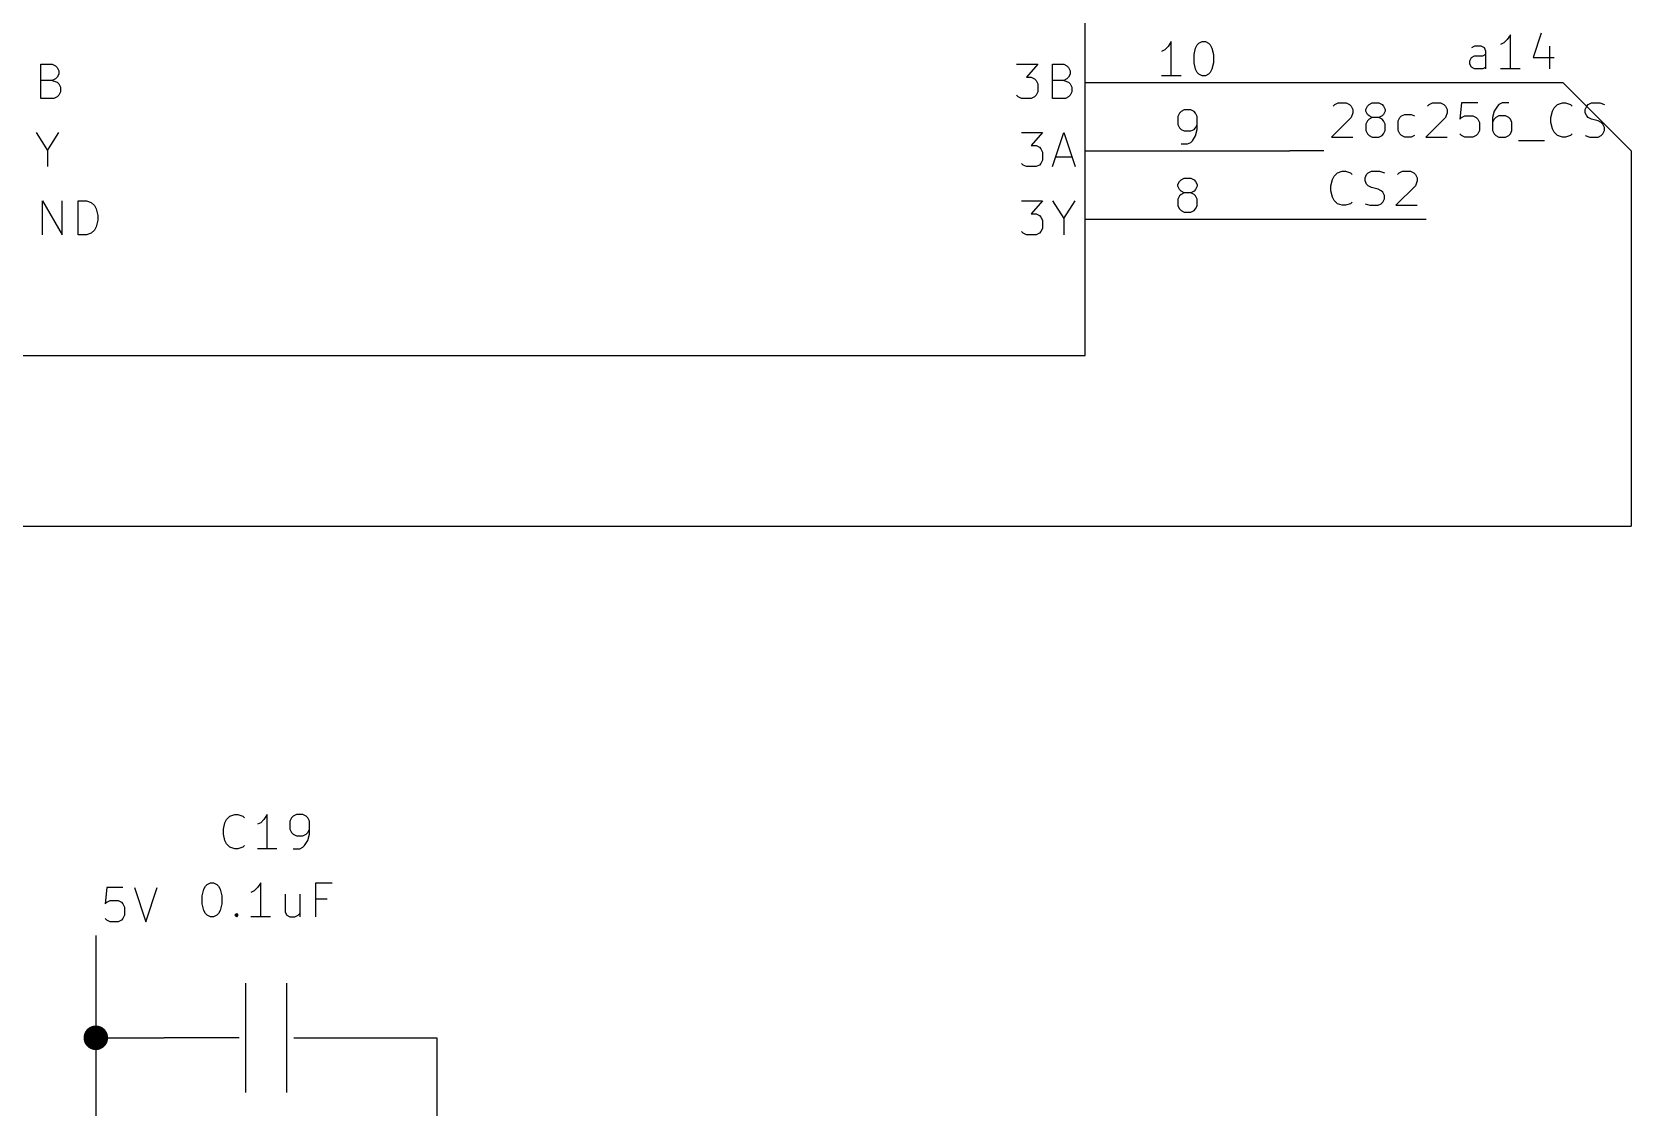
# Model space of a CAD drawing. Header units: millimetres. Extents: x 10 to 287, y -200 to -10.
# Drawn here: x 160.2 to 219.7, y -77.5 to -37.5 of the extents above; entities that cross this region are included whole.
import ezdxf

# ---------------------------------------------------------------- set-up
doc = ezdxf.new("R2010")
doc.units = ezdxf.units.MM
for name, color, linetype in [('BLUE', 174, 'CONTINUOUS'), ('GREENSIXTYFIVE', 129, 'CONTINUOUS'), ('LIGHTGREEN', 92, 'CONTINUOUS'), ('LIGHTRED', 12, 'CONTINUOUS'), ('RED', 14, 'CONTINUOUS'), ('REDSIX', 19, 'CONTINUOUS')]:
    doc.layers.add(name, color=color, linetype=linetype)

msp = doc.modelspace()

# ---------------------------------------------------------------- linework, layer by layer
at = {"layer": 'BLUE', "linetype": 'CONTINUOUS'}
for p in [(219.71, -41.91), (146.05, -55.88)]:
    msp.add_line(p, (219.71, -55.88), dxfattribs=at)
at = {"layer": 'GREENSIXTYFIVE', "linetype": 'CONTINUOUS'}
for p, q in [((160.5158, -39.9575), (160.5158, -38.6875)), ((160.5158, -38.6875), (160.9392, -38.6875)), ((160.9392, -38.6875), (161.0601, -38.748)), ((196.8379, -38.6875), (197.6241, -38.6875)), ((197.6241, -38.6875), (197.2007, -39.1713)), ((198.1683, -39.9575), (198.1683, -38.6875)), ((198.1683, -38.6875), (198.5917, -38.6875)), ((198.5917, -38.6875), (198.7126, -38.748)), ((161.0601, -39.2318), (160.9392, -39.2923)), ((161.0601, -38.748), (161.1206, -38.8085)), ((161.1206, -39.1713), (161.0601, -39.2318)), ((161.1206, -38.8085), (161.1811, -38.9294)), ((161.1811, -39.0504), (161.1206, -39.1713)), ((161.1811, -38.9294), (161.1811, -39.0504)), ((197.2007, -39.1713), (197.3822, -39.1713)), ((197.3822, -39.1713), (197.5031, -39.2318)), ((197.5031, -39.2318), (197.5636, -39.2923)), ((198.7126, -39.2318), (198.5917, -39.2923)), ((198.7126, -38.748), (198.7731, -38.8085)), ((198.7731, -39.1713), (198.7126, -39.2318)), ((198.7731, -38.8085), (198.8336, -38.9294)), ((198.8336, -39.0504), (198.7731, -39.1713)), ((198.8336, -38.9294), (198.8336, -39.0504)), ((160.9392, -39.2923), (160.5158, -39.2923)), ((160.9392, -39.2923), (161.1206, -39.3528)), ((161.1206, -39.3528), (161.1811, -39.4132)), ((161.1811, -39.8366), (161.1206, -39.8971)), ((161.1811, -39.4132), (161.2415, -39.5342)), ((161.2415, -39.7156), (161.1811, -39.8366)), ((161.2415, -39.5342), (161.2415, -39.7156)), ((196.8984, -39.8971), (196.8379, -39.8366)), ((197.5636, -39.8366), (197.5031, -39.8971)), ((197.5636, -39.2923), (197.6241, -39.4132)), ((197.6241, -39.7156), (197.5636, -39.8366)), ((197.6241, -39.4132), (197.6241, -39.7156)), ((198.5917, -39.2923), (198.1683, -39.2923)), ((198.5917, -39.2923), (198.7731, -39.3528)), ((198.7731, -39.3528), (198.8336, -39.4132)), ((198.8336, -39.8366), (198.7731, -39.8971)), ((198.8336, -39.4132), (198.894, -39.5342)), ((198.894, -39.7156), (198.8336, -39.8366)), ((198.894, -39.5342), (198.894, -39.7156)), ((160.9996, -39.9575), (160.5158, -39.9575)), ((161.1206, -39.8971), (160.9996, -39.9575)), ((197.0193, -39.9575), (196.8984, -39.8971)), ((197.3822, -39.9575), (197.0193, -39.9575)), ((197.5031, -39.8971), (197.3822, -39.9575)), ((198.6521, -39.9575), (198.1683, -39.9575)), ((198.7731, -39.8971), (198.6521, -39.9575)), ((160.3344, -41.2275), (160.7577, -41.8928)), ((160.7577, -41.8928), (161.1811, -41.2275)), ((197.0193, -41.2275), (197.8055, -41.2275)), ((197.8055, -41.2275), (197.3821, -41.7113)), ((198.1683, -42.4975), (198.5916, -41.2275)), ((198.5916, -41.2275), (199.015, -42.4975)), ((160.7577, -41.8928), (160.7577, -42.4975)), ((197.3821, -41.7113), (197.5636, -41.7113)), ((197.5636, -41.7113), (197.6845, -41.7718)), ((197.6845, -41.7718), (197.745, -41.8323)), ((197.745, -41.8323), (197.8055, -41.9532)), ((197.8055, -42.2556), (197.745, -42.3766)), ((197.8055, -41.9532), (197.8055, -42.2556)), ((198.2893, -42.1347), (198.894, -42.1347)), ((197.0798, -42.4371), (197.0193, -42.3766)), ((197.2007, -42.4975), (197.0798, -42.4371)), ((197.5636, -42.4975), (197.2007, -42.4975)), ((197.6845, -42.4371), (197.5636, -42.4975)), ((197.745, -42.3766), (197.6845, -42.4371)), ((160.5763, -45.0375), (160.5763, -43.7675)), ((160.5763, -43.7675), (161.302, -45.0375)), ((161.302, -45.0375), (161.302, -43.7675)), ((161.9068, -45.0375), (161.9068, -43.7675)), ((161.9068, -43.7675), (162.2092, -43.7675)), ((162.2092, -43.7675), (162.3906, -43.828)), ((162.3906, -43.828), (162.5116, -43.949)), ((162.5116, -43.949), (162.5721, -44.0699)), ((197.0193, -43.7675), (197.8055, -43.7675)), ((197.8055, -43.7675), (197.3821, -44.2513)), ((198.1683, -43.7675), (198.5916, -44.4328)), ((198.5916, -44.4328), (199.015, -43.7675)), ((162.5721, -44.0699), (162.6325, -44.3118)), ((162.6325, -44.4932), (162.5721, -44.7351)), ((162.6325, -44.3118), (162.6325, -44.4932)), ((197.3821, -44.2513), (197.5636, -44.2513)), ((197.5636, -44.2513), (197.6845, -44.3118)), ((197.6845, -44.3118), (197.745, -44.3723)), ((197.745, -44.3723), (197.8055, -44.4932)), ((197.8055, -44.4932), (197.8055, -44.7956)), ((198.5916, -44.4328), (198.5916, -45.0375)), ((162.2092, -45.0375), (161.9068, -45.0375)), ((162.3906, -44.9771), (162.2092, -45.0375)), ((162.5116, -44.8561), (162.3906, -44.9771)), ((162.5721, -44.7351), (162.5116, -44.8561)), ((197.0798, -44.9771), (197.0193, -44.9166)), ((197.2007, -45.0375), (197.0798, -44.9771)), ((197.5636, -45.0375), (197.2007, -45.0375)), ((197.6845, -44.9771), (197.5636, -45.0375)), ((197.745, -44.9166), (197.6845, -44.9771)), ((197.8055, -44.7956), (197.745, -44.9166)), ((167.5493, -66.6796), (167.7307, -66.6191)), ((167.7307, -66.6191), (167.8516, -66.6191)), ((167.8516, -66.6191), (168.0331, -66.6796)), ((168.9402, -66.6191), (168.8193, -66.8006)), ((168.9402, -67.8891), (168.9402, -66.6191)), ((170.0288, -66.6191), (169.9078, -66.6796)), ((170.2707, -66.6191), (170.0288, -66.6191)), ((170.3916, -66.6796), (170.2707, -66.6191)), ((167.3074, -67.1634), (167.3678, -66.9215)), ((167.3074, -67.3448), (167.3074, -67.1634)), ((167.3678, -66.9215), (167.4283, -66.8006)), ((167.4283, -66.8006), (167.5493, -66.6796)), ((168.0331, -66.6796), (168.0935, -66.7401)), ((168.6983, -66.9215), (168.5774, -66.982)), ((168.8193, -66.8006), (168.6983, -66.9215)), ((169.8473, -66.7401), (169.7869, -66.861)), ((169.7869, -66.861), (169.7869, -67.1634)), ((169.7869, -67.1634), (169.8473, -67.2844)), ((169.9078, -66.6796), (169.8473, -66.7401)), ((170.4521, -66.7401), (170.3916, -66.6796)), ((170.5126, -66.861), (170.4521, -66.7401)), ((170.4521, -67.2844), (170.5126, -67.1634)), ((170.5126, -67.3448), (170.5126, -66.861)), ((167.3678, -67.5867), (167.3074, -67.3448)), ((167.4283, -67.7077), (167.3678, -67.5867)), ((167.5493, -67.8287), (167.4283, -67.7077)), ((167.7307, -67.8891), (167.5493, -67.8287)), ((168.0331, -67.8287), (167.8516, -67.8891)), ((168.0935, -67.7682), (168.0331, -67.8287)), ((169.8473, -67.2844), (169.9078, -67.3448)), ((169.9078, -67.3448), (170.0288, -67.4053)), ((170.0288, -67.4053), (170.2707, -67.4053)), ((170.1497, -67.8891), (170.2707, -67.8287)), ((170.2707, -67.4053), (170.3916, -67.3448)), ((170.2707, -67.8287), (170.3311, -67.7682)), ((170.3311, -67.7682), (170.4521, -67.5867)), ((170.3916, -67.3448), (170.4521, -67.2844)), ((170.4521, -67.5867), (170.5126, -67.3448)), ((167.8516, -67.8891), (167.7307, -67.8891)), ((169.3031, -67.8891), (168.5774, -67.8891)), ((169.9078, -67.8891), (170.1497, -67.8891)), ((166.5212, -69.6429), (166.5816, -69.401)), ((166.5212, -69.9453), (166.5212, -69.6429)), ((166.5816, -69.401), (166.6421, -69.2801)), ((166.6421, -69.2801), (166.7026, -69.2196)), ((166.7026, -69.2196), (166.8235, -69.1591)), ((166.8235, -69.1591), (166.9445, -69.1591)), ((166.9445, -69.1591), (167.0654, -69.2196)), ((167.0654, -69.2196), (167.1259, -69.2801)), ((167.1259, -69.2801), (167.1864, -69.401)), ((167.1864, -69.401), (167.2469, -69.6429)), ((167.2469, -69.6429), (167.2469, -69.9453)), ((168.4564, -69.4615), (168.3355, -69.522)), ((168.5774, -69.3406), (168.4564, -69.4615)), ((168.6983, -69.1591), (168.5774, -69.3406)), ((168.6983, -70.4291), (168.6983, -69.1591)), ((169.6054, -69.5825), (169.6054, -70.2477)), ((170.1497, -69.5825), (170.1497, -70.4291)), ((170.7544, -70.4291), (170.7544, -69.1591)), ((170.7544, -69.1591), (171.3592, -69.1591)), ((166.5816, -70.1872), (166.5212, -69.9453)), ((166.6421, -70.3082), (166.5816, -70.1872)), ((167.1864, -70.1872), (167.1259, -70.3082)), ((167.2469, -69.9453), (167.1864, -70.1872)), ((171.1778, -69.7639), (170.7544, -69.7639)), ((166.7026, -70.3687), (166.6421, -70.3082)), ((166.8235, -70.4291), (166.7026, -70.3687)), ((166.9445, -70.4291), (166.8235, -70.4291)), ((167.0654, -70.3687), (166.9445, -70.4291)), ((167.1259, -70.3082), (167.0654, -70.3687)), ((167.7307, -70.3687), (167.7911, -70.3082)), ((167.7911, -70.4291), (167.7307, -70.3687)), ((167.7911, -70.3082), (167.8516, -70.3687)), ((167.7911, -70.3082), (167.7911, -70.4291)), ((167.8516, -70.3687), (167.7911, -70.4291)), ((169.0612, -70.4291), (168.3355, -70.4291)), ((169.6054, -70.2477), (169.6659, -70.3687)), ((169.6659, -70.3687), (169.7869, -70.4291)), ((169.7869, -70.4291), (169.9683, -70.4291)), ((169.9683, -70.4291), (170.0892, -70.3687)), ((170.0892, -70.3687), (170.1497, -70.3082))]:
    msp.add_line(p, q, dxfattribs=at)
at = {"layer": 'LIGHTGREEN', "linetype": 'CONTINUOUS'}
for p, q in [((207.01, -39.37), (217.17, -39.37)), ((217.17, -39.37), (219.71, -41.91)), ((208.28, -41.91), (207.01, -41.91)), ((207.01, -44.45), (212.09, -44.45)), ((162.56, -71.12), (162.56, -74.93)), ((162.56, -74.93), (162.56, -85.09)), ((162.56, -74.93), (165.1, -74.93)), ((172.72, -74.93), (175.26, -74.93)), ((175.26, -74.93), (175.26, -77.47))]:
    msp.add_line(p, q, dxfattribs=at)
at = {"layer": 'LIGHTGREEN', "const_width": 0.4572}
msp.add_lwpolyline([(162.3314, -74.93, 1), (162.7886, -74.93, 1)], format="xyb", close=True, dxfattribs=at)
at = {"layer": 'LIGHTRED', "linetype": 'CONTINUOUS'}
for p, q in [((202.4743, -38.0244), (202.3533, -38.1453)), ((202.5952, -37.8429), (202.4743, -38.0244)), ((202.5952, -39.1129), (202.5952, -37.8429)), ((203.4419, -38.3267), (203.5023, -38.0848)), ((203.5023, -38.0848), (203.5628, -37.9639)), ((203.5628, -37.9639), (203.6233, -37.9034)), ((203.6233, -37.9034), (203.7442, -37.8429)), ((203.7442, -37.8429), (203.8652, -37.8429)), ((203.8652, -37.8429), (203.9861, -37.9034)), ((203.9861, -37.9034), (204.0466, -37.9639)), ((204.0466, -37.9639), (204.1071, -38.0848)), ((204.1071, -38.0848), (204.1676, -38.3267)), ((202.3533, -38.1453), (202.2324, -38.2058)), ((203.4419, -38.6291), (203.4419, -38.3267)), ((203.5023, -38.871), (203.4419, -38.6291)), ((204.1676, -38.6291), (204.1071, -38.871)), ((204.1676, -38.3267), (204.1676, -38.6291)), ((202.9581, -39.1129), (202.2324, -39.1129)), ((203.5628, -38.992), (203.5023, -38.871)), ((203.6233, -39.0525), (203.5628, -38.992)), ((203.7442, -39.1129), (203.6233, -39.0525)), ((203.8652, -39.1129), (203.7442, -39.1129)), ((203.9861, -39.0525), (203.8652, -39.1129)), ((204.0466, -38.992), (203.9861, -39.0525)), ((204.1071, -38.871), (204.0466, -38.992)), ((202.9581, -40.4434), (202.8976, -40.5039)), ((203.0791, -40.3829), (202.9581, -40.4434)), ((203.321, -40.3829), (203.0791, -40.3829)), ((203.4419, -40.4434), (203.321, -40.3829)), ((203.5024, -40.5039), (203.4419, -40.4434)), ((202.8976, -40.5039), (202.8372, -40.6248)), ((202.8372, -40.6248), (202.8372, -40.9272)), ((202.8372, -40.9272), (202.8976, -41.0482)), ((202.8976, -41.0482), (202.9581, -41.1086)), ((203.4419, -41.1086), (203.5024, -41.0482)), ((203.5629, -40.6248), (203.5024, -40.5039)), ((203.5024, -41.0482), (203.5629, -40.9272)), ((203.5629, -41.1086), (203.5629, -40.6248)), ((202.9581, -41.1086), (203.0791, -41.1691)), ((202.9581, -41.6529), (203.2, -41.6529)), ((203.0791, -41.1691), (203.321, -41.1691)), ((203.2, -41.6529), (203.321, -41.5925)), ((203.321, -41.1691), (203.4419, -41.1086)), ((203.321, -41.5925), (203.3814, -41.532)), ((203.3814, -41.532), (203.5024, -41.3505)), ((203.5024, -41.3505), (203.5629, -41.1086)), ((202.8372, -43.1648), (202.8976, -43.0439)), ((202.8372, -43.2253), (202.8372, -43.1648)), ((202.8976, -43.3463), (202.8372, -43.2253)), ((202.8976, -43.0439), (202.9581, -42.9834)), ((202.9581, -43.4067), (202.8976, -43.3463)), ((202.9581, -42.9834), (203.0791, -42.9229)), ((203.0791, -43.4672), (202.9581, -43.4067)), ((203.0791, -42.9229), (203.321, -42.9229)), ((203.321, -42.9229), (203.4419, -42.9834)), ((203.4419, -43.4067), (203.321, -43.4672)), ((203.4419, -42.9834), (203.5024, -43.0439)), ((203.5024, -43.3463), (203.4419, -43.4067)), ((203.5024, -43.0439), (203.5629, -43.1648)), ((203.5629, -43.2253), (203.5024, -43.3463)), ((203.5629, -43.1648), (203.5629, -43.2253)), ((202.8976, -43.5882), (202.8372, -43.7091)), ((202.8372, -43.7091), (202.8372, -43.951)), ((202.8372, -43.951), (202.8976, -44.072)), ((202.9581, -43.5277), (202.8976, -43.5882)), ((203.0791, -43.4672), (202.9581, -43.5277)), ((203.321, -43.4672), (203.0791, -43.4672)), ((203.4419, -43.5277), (203.321, -43.4672)), ((203.5024, -43.5882), (203.4419, -43.5277)), ((203.5629, -43.7091), (203.5024, -43.5882)), ((203.5024, -44.072), (203.5629, -43.951)), ((203.5629, -43.951), (203.5629, -43.7091)), ((202.8976, -44.072), (202.9581, -44.1325)), ((202.9581, -44.1325), (203.0791, -44.1929)), ((203.0791, -44.1929), (203.321, -44.1929)), ((203.321, -44.1929), (203.4419, -44.1325)), ((203.4419, -44.1325), (203.5024, -44.072))]:
    msp.add_line(p, q, dxfattribs=at)
at = {"layer": 'RED', "linetype": 'CONTINUOUS'}
for p, q in [((199.39, -49.53), (199.39, -24.13)), ((199.39, -39.37), (207.01, -39.37)), ((199.39, -41.91), (207.01, -41.91)), ((199.39, -44.45), (207.01, -44.45)), ((158.75, -49.53), (199.39, -49.53)), ((168.148, -76.962), (168.148, -72.898)), ((169.672, -76.962), (169.672, -72.898)), ((167.894, -74.93), (165.1, -74.93)), ((169.926, -74.93), (172.72, -74.93)), ((175.26, -77.47), (175.26, -78.74))]:
    msp.add_line(p, q, dxfattribs=at)
at = {"layer": 'REDSIX', "linetype": 'CONTINUOUS'}
for p, q in [((213.8877, -38.0103), (213.7667, -38.0707)), ((214.1296, -38.0103), (213.8877, -38.0103)), ((214.2505, -38.0707), (214.1296, -38.0103)), ((214.311, -38.1917), (214.2505, -38.0707)), ((214.9762, -37.8893), (214.8553, -37.9498)), ((215.0972, -37.7684), (214.9762, -37.8893)), ((215.2181, -37.5869), (215.0972, -37.7684)), ((215.2181, -38.8569), (215.2181, -37.5869)), ((216.3671, -37.5265), (216.0648, -38.4336)), ((216.6695, -38.0103), (216.6695, -38.8569)), ((213.7063, -38.5545), (213.7667, -38.4336)), ((213.7063, -38.6755), (213.7063, -38.5545)), ((213.7667, -38.7965), (213.7063, -38.6755)), ((213.7667, -38.4336), (213.8877, -38.3731)), ((213.8877, -38.3731), (214.1901, -38.3731)), ((214.1901, -38.3731), (214.311, -38.3126)), ((214.311, -38.8569), (214.311, -38.1917)), ((216.0648, -38.4336), (216.8509, -38.4336)), ((213.8877, -38.8569), (213.7667, -38.7965)), ((214.1901, -38.8569), (213.8877, -38.8569)), ((214.311, -38.7965), (214.1901, -38.8569)), ((215.581, -38.8569), (214.8553, -38.8569)), ((208.6263, -40.2479), (208.6867, -40.1874)), ((208.6867, -40.1874), (208.8077, -40.1269)), ((208.8077, -40.1269), (209.1101, -40.1269)), ((209.1101, -40.1269), (209.231, -40.1874)), ((209.231, -40.1874), (209.2915, -40.2479)), ((209.2915, -40.2479), (209.352, -40.3688)), ((209.352, -40.3688), (209.352, -40.4898)), ((209.8358, -40.3688), (209.8962, -40.2479)), ((209.8358, -40.4293), (209.8358, -40.3688)), ((209.8962, -40.5503), (209.8358, -40.4293)), ((209.8962, -40.2479), (209.9567, -40.1874)), ((209.9567, -40.1874), (210.0777, -40.1269)), ((210.0777, -40.1269), (210.3196, -40.1269)), ((210.3196, -40.1269), (210.4405, -40.1874)), ((210.4405, -40.1874), (210.501, -40.2479)), ((210.501, -40.2479), (210.5615, -40.3688)), ((210.5615, -40.4293), (210.501, -40.5503)), ((210.5615, -40.3688), (210.5615, -40.4293)), ((212.1339, -40.2479), (212.1943, -40.1874)), ((212.1943, -40.1874), (212.3153, -40.1269)), ((212.3153, -40.1269), (212.6177, -40.1269)), ((212.6177, -40.1269), (212.7386, -40.1874)), ((212.7386, -40.1874), (212.7991, -40.2479)), ((212.7991, -40.2479), (212.8596, -40.3688)), ((212.8596, -40.3688), (212.8596, -40.4898)), ((213.4038, -40.1269), (213.3434, -40.7317)), ((214.0086, -40.1269), (213.4038, -40.1269)), ((214.6133, -40.4293), (214.5529, -40.6712)), ((214.7343, -40.2479), (214.6133, -40.4293)), ((214.7948, -40.1874), (214.7343, -40.2479)), ((214.9157, -40.1269), (214.7948, -40.1874)), ((215.1576, -40.1269), (214.9157, -40.1269)), ((216.73, -40.6712), (216.7904, -40.4293)), ((216.7904, -40.4293), (216.8509, -40.3084)), ((216.8509, -40.3084), (216.9719, -40.1874)), ((216.9719, -40.1874), (217.1533, -40.1269)), ((217.1533, -40.1269), (217.2742, -40.1269)), ((217.2742, -40.1269), (217.4557, -40.1874)), ((217.4557, -40.1874), (217.5161, -40.2479)), ((218, -40.3688), (218.0604, -40.2479)), ((218, -40.4898), (218, -40.3688)), ((218.0604, -40.2479), (218.1209, -40.1874)), ((218.1209, -40.1874), (218.2419, -40.1269)), ((218.2419, -40.1269), (218.5442, -40.1269)), ((218.5442, -40.1269), (218.7257, -40.1874)), ((209.2915, -40.6712), (208.5658, -41.3969)), ((209.352, -40.4898), (209.2915, -40.6712)), ((209.8962, -40.7922), (209.8358, -40.9131)), ((209.8358, -40.9131), (209.8358, -41.155)), ((209.9567, -40.6107), (209.8962, -40.5503)), ((209.9567, -40.7317), (209.8962, -40.7922)), ((210.0777, -40.6712), (209.9567, -40.6107)), ((210.0777, -40.6712), (209.9567, -40.7317)), ((210.3196, -40.6712), (210.0777, -40.6712)), ((210.4405, -40.6107), (210.3196, -40.6712)), ((210.4405, -40.7317), (210.3196, -40.6712)), ((210.501, -40.5503), (210.4405, -40.6107)), ((210.501, -40.7922), (210.4405, -40.7317)), ((210.5615, -40.9131), (210.501, -40.7922)), ((210.5615, -41.155), (210.5615, -40.9131)), ((211.0453, -40.7922), (211.1057, -40.6712)), ((211.0453, -41.155), (211.0453, -40.7922)), ((211.1057, -40.6712), (211.1662, -40.6107)), ((211.1662, -40.6107), (211.2872, -40.5503)), ((211.2872, -40.5503), (211.5291, -40.5503)), ((211.5291, -40.5503), (211.65, -40.6107)), ((212.7991, -40.6712), (212.0734, -41.3969)), ((212.8596, -40.4898), (212.7991, -40.6712)), ((213.3434, -40.7317), (213.4038, -40.6712)), ((213.4038, -40.6712), (213.5248, -40.6107)), ((213.5248, -40.6107), (213.8272, -40.6107)), ((213.8272, -40.6107), (213.9481, -40.6712)), ((213.9481, -40.6712), (214.0086, -40.7317)), ((214.0086, -40.7317), (214.0691, -40.8526)), ((214.0691, -40.8526), (214.0691, -41.155)), ((214.5529, -40.6712), (214.5529, -41.155)), ((214.6133, -40.7317), (214.5529, -40.8526)), ((214.6738, -40.6712), (214.6133, -40.7317)), ((214.7948, -40.6107), (214.6738, -40.6712)), ((215.0367, -40.6107), (214.7948, -40.6107)), ((215.1576, -40.6712), (215.0367, -40.6107)), ((215.2181, -40.7317), (215.1576, -40.6712)), ((215.2786, -40.8526), (215.2181, -40.7317)), ((215.2786, -41.155), (215.2786, -40.8526)), ((216.73, -40.8526), (216.73, -40.6712)), ((216.7904, -41.0945), (216.73, -40.8526)), ((218.0604, -40.6107), (218, -40.4898)), ((218.1209, -40.6712), (218.0604, -40.6107)), ((218.2419, -40.7317), (218.1209, -40.6712)), ((218.4838, -40.7922), (218.2419, -40.7317)), ((218.6047, -40.8526), (218.4838, -40.7922)), ((218.6652, -40.9131), (218.6047, -40.8526)), ((218.7257, -41.0341), (218.6652, -40.9131)), ((218.7257, -41.155), (218.7257, -41.0341)), ((208.5658, -41.3969), (209.352, -41.3969)), ((209.8358, -41.155), (209.8962, -41.276)), ((209.8962, -41.276), (209.9567, -41.3365)), ((209.9567, -41.3365), (210.0777, -41.3969)), ((210.0777, -41.3969), (210.3196, -41.3969)), ((210.3196, -41.3969), (210.4405, -41.3365)), ((210.4405, -41.3365), (210.501, -41.276)), ((210.501, -41.276), (210.5615, -41.155)), ((211.1057, -41.276), (211.0453, -41.155)), ((211.1662, -41.3365), (211.1057, -41.276)), ((211.2872, -41.3969), (211.1662, -41.3365)), ((211.5291, -41.3969), (211.2872, -41.3969)), ((211.65, -41.3365), (211.5291, -41.3969)), ((212.0734, -41.3969), (212.8596, -41.3969)), ((213.4038, -41.3365), (213.3434, -41.276)), ((213.5248, -41.3969), (213.4038, -41.3365)), ((213.8272, -41.3969), (213.5248, -41.3969)), ((213.9481, -41.3365), (213.8272, -41.3969)), ((214.0086, -41.276), (213.9481, -41.3365)), ((214.0691, -41.155), (214.0086, -41.276)), ((214.5529, -41.155), (214.6133, -41.276)), ((214.6133, -41.276), (214.6738, -41.3365)), ((214.6738, -41.3365), (214.7948, -41.3969)), ((214.7948, -41.3969), (215.0367, -41.3969)), ((215.0367, -41.3969), (215.1576, -41.3365)), ((215.1576, -41.3365), (215.2181, -41.276)), ((215.2181, -41.276), (215.2786, -41.155)), ((215.5205, -41.5179), (216.4881, -41.5179)), ((216.8509, -41.2155), (216.7904, -41.0945)), ((216.9719, -41.3365), (216.8509, -41.2155)), ((217.1533, -41.3969), (216.9719, -41.3365)), ((217.2742, -41.3969), (217.1533, -41.3969)), ((217.4557, -41.3365), (217.2742, -41.3969)), ((217.5161, -41.276), (217.4557, -41.3365)), ((218, -41.3365), (218.1814, -41.3969)), ((218.1814, -41.3969), (218.4838, -41.3969)), ((218.4838, -41.3969), (218.6047, -41.3365)), ((218.6047, -41.3365), (218.6652, -41.276)), ((218.6652, -41.276), (218.7257, -41.155)), ((208.5989, -42.9693), (208.6594, -42.8484)), ((208.6594, -42.8484), (208.7804, -42.7274)), ((208.7804, -42.7274), (208.9618, -42.6669)), ((208.9618, -42.6669), (209.0827, -42.6669)), ((209.0827, -42.6669), (209.2642, -42.7274)), ((209.2642, -42.7274), (209.3246, -42.7879)), ((209.8085, -42.9088), (209.8689, -42.7879)), ((209.8689, -42.7879), (209.9294, -42.7274)), ((209.9294, -42.7274), (210.0504, -42.6669)), ((210.0504, -42.6669), (210.3527, -42.6669)), ((210.3527, -42.6669), (210.5342, -42.7274)), ((211.018, -42.7879), (211.0784, -42.7274)), ((211.0784, -42.7274), (211.1994, -42.6669)), ((211.1994, -42.6669), (211.5018, -42.6669)), ((211.5018, -42.6669), (211.6227, -42.7274)), ((211.6227, -42.7274), (211.6832, -42.7879)), ((211.6832, -42.7879), (211.7437, -42.9088)), ((208.5385, -43.2112), (208.5989, -42.9693)), ((208.5385, -43.3926), (208.5385, -43.2112)), ((208.5989, -43.6345), (208.5385, -43.3926)), ((209.8085, -43.0298), (209.8085, -42.9088)), ((209.8689, -43.1507), (209.8085, -43.0298)), ((209.9294, -43.2112), (209.8689, -43.1507)), ((210.0504, -43.2717), (209.9294, -43.2112)), ((210.2923, -43.3322), (210.0504, -43.2717)), ((210.4132, -43.3926), (210.2923, -43.3322)), ((210.4737, -43.4531), (210.4132, -43.3926)), ((210.5342, -43.5741), (210.4737, -43.4531)), ((211.6832, -43.2112), (210.9575, -43.9369)), ((211.7437, -43.0298), (211.6832, -43.2112)), ((211.7437, -42.9088), (211.7437, -43.0298)), ((208.6594, -43.7555), (208.5989, -43.6345)), ((208.7804, -43.8765), (208.6594, -43.7555)), ((208.9618, -43.9369), (208.7804, -43.8765)), ((209.0827, -43.9369), (208.9618, -43.9369)), ((209.2642, -43.8765), (209.0827, -43.9369)), ((209.3246, -43.816), (209.2642, -43.8765)), ((209.8085, -43.8765), (209.9899, -43.9369)), ((209.9899, -43.9369), (210.2923, -43.9369)), ((210.2923, -43.9369), (210.4132, -43.8765)), ((210.4132, -43.8765), (210.4737, -43.816)), ((210.4737, -43.816), (210.5342, -43.695)), ((210.5342, -43.695), (210.5342, -43.5741)), ((210.9575, -43.9369), (211.7437, -43.9369)), ((162.9667, -69.3369), (162.9063, -69.9417)), ((163.5715, -69.3369), (162.9667, -69.3369)), ((163.9948, -69.3369), (164.4181, -70.6069)), ((164.4181, -70.6069), (164.8415, -69.3369)), ((162.9063, -69.9417), (162.9667, -69.8812)), ((162.9667, -69.8812), (163.0877, -69.8207)), ((163.0877, -69.8207), (163.3901, -69.8207)), ((163.3901, -69.8207), (163.511, -69.8812)), ((163.511, -69.8812), (163.5715, -69.9417)), ((163.5715, -69.9417), (163.632, -70.0626)), ((163.632, -70.0626), (163.632, -70.365)), ((162.9667, -70.5465), (162.9063, -70.486)), ((163.0877, -70.6069), (162.9667, -70.5465)), ((163.3901, -70.6069), (163.0877, -70.6069)), ((163.511, -70.5465), (163.3901, -70.6069)), ((163.5715, -70.486), (163.511, -70.5465)), ((163.632, -70.365), (163.5715, -70.486))]:
    msp.add_line(p, q, dxfattribs=at)

doc.saveas('drawing.dxf')
